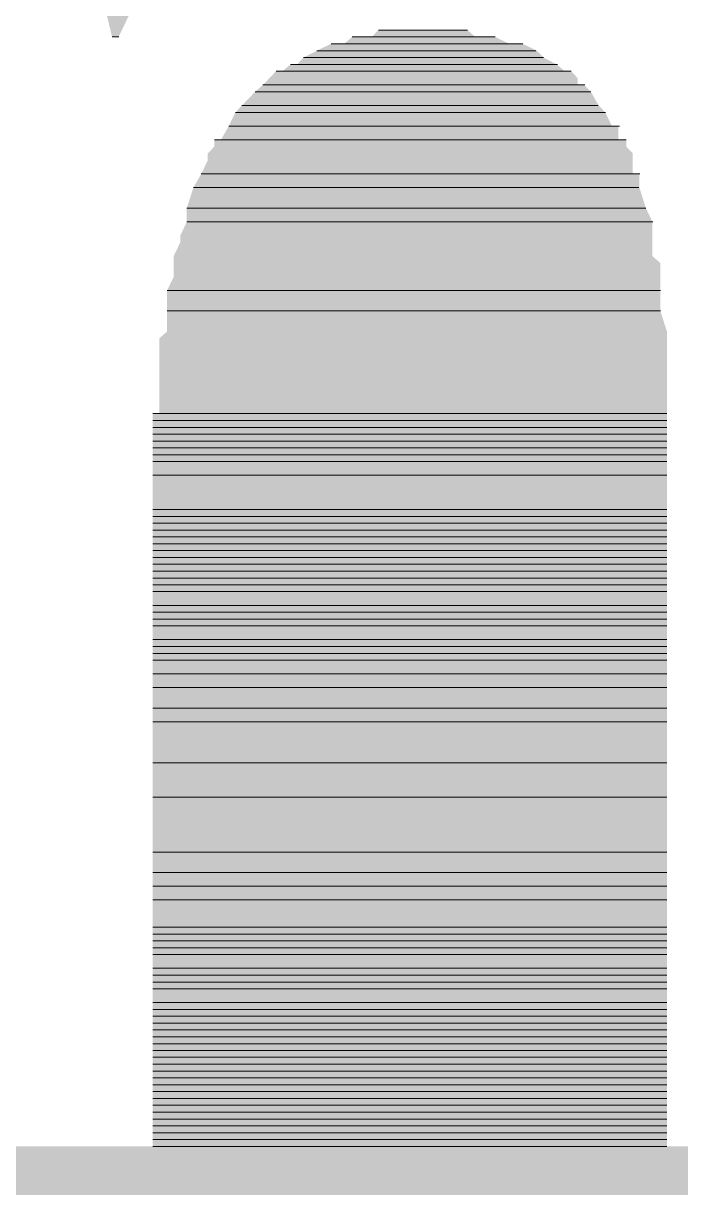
# Model space of a CAD drawing. Header units: inches. Extents: x 0.9 to 46, y 0.8 to 32.4.
# Drawn here: x 43.2244 to 43.3843, y 24.5228 to 24.8062 of the extents above; entities that cross this region are included whole.
import ezdxf

# ---------------------------------------------------------------- set-up
doc = ezdxf.new("R2010")
doc.units = ezdxf.units.IN
doc.header["$MEASUREMENT"] = 0
doc.layers.add('PDF_Geometry', color=7, linetype='Continuous')
doc.layers.add('PDF_Solid Fills', color=7, linetype='Continuous')

msp = doc.modelspace()

# ---------------------------------------------------------------- linework, layer by layer
at = {"layer": 'PDF_Geometry', "lineweight": 20}
for points in [[(43.24595, 24.80289), (43.24762, 24.80289)], [(43.30593, 24.80289), (43.30433, 24.80289), (43.33911, 24.80289)], [(43.30753, 24.80289), (43.30593, 24.80289), (43.33752, 24.80289)], [(43.30593, 24.80289), (43.33911, 24.80289)], [(43.30912, 24.80289), (43.30753, 24.80289), (43.33592, 24.80289)], [(43.30753, 24.80289), (43.33752, 24.80289)], [(43.30912, 24.80289), (43.33592, 24.80289)], [(43.31423, 24.80455), (43.31072, 24.80455), (43.33241, 24.80455)], [(43.31582, 24.80455), (43.31423, 24.80455), (43.33082, 24.80455)], [(43.31423, 24.80455), (43.33241, 24.80455)], [(43.31742, 24.80455), (43.31582, 24.80455), (43.32922, 24.80455)], [(43.31582, 24.80455), (43.33082, 24.80455)], [(43.31933, 24.80455), (43.31742, 24.80455), (43.32603, 24.80455)], [(43.31742, 24.80455), (43.32922, 24.80455)], [(43.32252, 24.80455), (43.31933, 24.80455), (43.32603, 24.80455)], [(43.31933, 24.80455), (43.326, 24.80455)], [(43.31933, 24.80455), (43.326, 24.80455)], [(43.31933, 24.80455), (43.326, 24.80455)], [(43.30083, 24.80123), (43.29923, 24.80123), (43.34581, 24.80123)], [(43.29923, 24.80123), (43.34589, 24.80123)], [(43.29923, 24.80123), (43.34589, 24.80123)], [(43.30242, 24.80123), (43.30083, 24.80123), (43.34262, 24.80123)], [(43.30083, 24.80123), (43.34581, 24.80123)], [(43.30242, 24.80123), (43.34242, 24.80123)], [(43.29253, 24.79788), (43.35087, 24.79788)], [(43.29253, 24.79788), (43.35087, 24.79788)], [(43.29572, 24.79954), (43.34905, 24.79954)], [(43.29572, 24.79954), (43.34905, 24.79954)], [(43.28743, 24.79456), (43.28583, 24.79456), (43.35762, 24.79456)], [(43.28743, 24.79456), (43.35762, 24.79456)], [(43.29094, 24.79622), (43.28934, 24.79622), (43.35411, 24.79622)], [(43.29094, 24.79622), (43.35426, 24.79622)], [(43.28264, 24.79121), (43.36097, 24.79121)], [(43.28264, 24.79121), (43.36081, 24.79121)], [(43.28073, 24.78955), (43.3624, 24.78955)], [(43.28073, 24.78955), (43.3624, 24.78955)], [(43.27754, 24.7862), (43.36419, 24.7862)], [(43.27754, 24.7862), (43.36419, 24.7862)], [(43.27594, 24.78454), (43.36594, 24.78454)], [(43.27594, 24.78454), (43.36594, 24.78454)], [(43.27435, 24.78122), (43.36935, 24.78122)], [(43.27435, 24.78122), (43.36911, 24.78122)], [(43.27243, 24.77787), (43.27083, 24.77787), (43.37102, 24.77787)], [(43.27243, 24.77787), (43.37102, 24.77787)], [(43.26764, 24.76955), (43.37432, 24.76955)], [(43.26764, 24.76955), (43.37421, 24.76955)], [(43.26573, 24.76623), (43.37406, 24.76623)], [(43.26573, 24.76623), (43.37406, 24.76623)], [(43.26413, 24.76122), (43.3758, 24.76122)], [(43.26413, 24.76122), (43.3758, 24.76122)], [(43.26413, 24.75787), (43.37746, 24.75787)], [(43.26413, 24.75787), (43.37746, 24.75787)], [(43.25935, 24.74121), (43.37934, 24.74121)], [(43.25935, 24.74121), (43.37934, 24.74121)], [(43.25935, 24.73621), (43.37934, 24.73621)], [(43.25935, 24.73621), (43.37934, 24.73621)], [(43.25744, 24.71122), (43.25584, 24.71122), (43.38091, 24.71122)], [(43.25584, 24.71122), (43.38085, 24.71122)], [(43.25584, 24.71122), (43.38085, 24.71122)], [(43.25584, 24.70953), (43.38085, 24.70953)], [(43.25584, 24.70953), (43.38085, 24.70953)], [(43.25584, 24.70953), (43.38085, 24.70953)], [(43.25584, 24.70953), (43.38085, 24.70953)], [(43.25744, 24.71122), (43.38077, 24.71122)], [(43.25584, 24.70787), (43.38085, 24.70787)], [(43.25584, 24.70787), (43.38085, 24.70787)], [(43.25584, 24.70787), (43.38085, 24.70787)], [(43.25584, 24.70787), (43.38085, 24.70787)], [(43.25584, 24.70621), (43.38085, 24.70621)], [(43.25584, 24.70621), (43.38085, 24.70621)], [(43.25584, 24.70621), (43.38085, 24.70621)], [(43.25584, 24.70621), (43.38085, 24.70621)], [(43.25584, 24.70456), (43.38085, 24.70456)], [(43.25584, 24.70456), (43.38085, 24.70456)], [(43.25584, 24.70286), (43.38085, 24.70286)], [(43.25584, 24.70286), (43.38085, 24.70286)], [(43.25584, 24.70286), (43.38085, 24.70286)], [(43.25584, 24.70286), (43.38085, 24.70286)], [(43.25584, 24.70286), (43.38085, 24.70286)], [(43.25584, 24.70286), (43.38085, 24.70286)], [(43.25584, 24.7012), (43.38085, 24.7012)], [(43.25584, 24.7012), (43.38085, 24.7012)], [(43.25584, 24.69955), (43.38085, 24.69955)], [(43.25584, 24.69955), (43.38085, 24.69955)], [(43.25584, 24.69623), (43.38085, 24.69623)], [(43.25584, 24.69623), (43.38085, 24.69623)], [(43.25584, 24.6879), (43.38085, 24.6879)], [(43.25584, 24.6879), (43.38085, 24.6879)], [(43.25584, 24.6879), (43.38085, 24.6879)], [(43.25584, 24.6879), (43.38085, 24.6879)], [(43.25584, 24.6879), (43.38085, 24.6879)], [(43.25584, 24.6879), (43.38085, 24.6879)], [(43.25584, 24.6879), (43.38085, 24.6879)], [(43.25584, 24.6879), (43.38085, 24.6879)], [(43.25584, 24.6879), (43.38085, 24.6879)], [(43.25584, 24.6879), (43.38085, 24.6879)], [(43.25584, 24.6879), (43.38085, 24.6879)], [(43.25584, 24.6879), (43.38085, 24.6879)], [(43.25584, 24.6879), (43.38085, 24.6879)], [(43.25584, 24.6879), (43.38085, 24.6879)], [(43.25584, 24.6879), (43.38085, 24.6879)], [(43.25584, 24.6879), (43.38085, 24.6879)], [(43.25584, 24.6879), (43.38085, 24.6879)], [(43.25584, 24.6879), (43.38085, 24.6879)], [(43.25584, 24.6879), (43.38085, 24.6879)], [(43.25584, 24.6879), (43.38085, 24.6879)], [(43.25584, 24.6879), (43.38085, 24.6879)], [(43.25584, 24.6879), (43.38085, 24.6879)], [(43.25584, 24.6879), (43.38085, 24.6879)], [(43.25584, 24.6879), (43.38085, 24.6879)], [(43.25584, 24.6879), (43.38085, 24.6879)], [(43.25584, 24.6879), (43.38085, 24.6879)], [(43.25584, 24.6879), (43.38085, 24.6879)], [(43.25584, 24.6879), (43.38085, 24.6879)], [(43.25584, 24.6879), (43.38085, 24.6879)], [(43.25584, 24.6879), (43.38085, 24.6879)], [(43.25584, 24.6879), (43.38085, 24.6879)], [(43.25584, 24.6879), (43.38085, 24.6879)], [(43.25584, 24.68621), (43.38085, 24.68621)], [(43.25584, 24.68621), (43.38085, 24.68621)], [(43.25584, 24.68621), (43.38085, 24.68621)], [(43.25584, 24.68621), (43.38085, 24.68621)], [(43.25584, 24.68621), (43.38085, 24.68621)], [(43.25584, 24.68621), (43.38085, 24.68621)], [(43.25584, 24.68621), (43.38085, 24.68621)], [(43.25584, 24.68621), (43.38085, 24.68621)], [(43.25584, 24.68621), (43.38085, 24.68621)], [(43.25584, 24.68621), (43.38085, 24.68621)], [(43.25584, 24.68455), (43.38085, 24.68455)], [(43.25584, 24.68455), (43.38085, 24.68455)], [(43.25584, 24.68455), (43.38085, 24.68455)], [(43.25584, 24.68455), (43.38085, 24.68455)], [(43.25584, 24.68289), (43.38085, 24.68289)], [(43.25584, 24.68289), (43.38085, 24.68289)], [(43.25584, 24.68289), (43.38085, 24.68289)], [(43.25584, 24.68289), (43.38085, 24.68289)], [(43.25584, 24.68123), (43.38085, 24.68123)], [(43.25584, 24.68123), (43.38085, 24.68123)], [(43.25584, 24.68123), (43.38085, 24.68123)], [(43.25584, 24.68123), (43.38085, 24.68123)], [(43.25584, 24.67954), (43.38085, 24.67954)], [(43.25584, 24.67954), (43.38085, 24.67954)], [(43.25584, 24.67954), (43.38085, 24.67954)], [(43.25584, 24.67954), (43.38085, 24.67954)], [(43.25584, 24.67788), (43.38085, 24.67788)], [(43.25584, 24.67788), (43.38085, 24.67788)], [(43.25584, 24.67622), (43.38085, 24.67622)], [(43.25584, 24.67622), (43.38085, 24.67622)], [(43.25584, 24.67622), (43.38085, 24.67622)], [(43.25584, 24.67622), (43.38085, 24.67622)], [(43.25584, 24.67456), (43.38085, 24.67456)], [(43.25584, 24.67456), (43.38085, 24.67456)], [(43.25584, 24.67287), (43.38085, 24.67287)], [(43.25584, 24.67287), (43.38085, 24.67287)], [(43.25584, 24.67287), (43.38085, 24.67287)], [(43.25584, 24.67287), (43.38085, 24.67287)], [(43.25584, 24.67121), (43.38085, 24.67121)], [(43.25584, 24.67121), (43.38085, 24.67121)], [(43.25584, 24.66955), (43.38085, 24.66955)], [(43.25584, 24.66955), (43.38085, 24.66955)], [(43.25584, 24.6679), (43.38085, 24.6679)], [(43.25584, 24.6679), (43.38085, 24.6679)], [(43.25584, 24.6679), (43.38085, 24.6679)], [(43.25584, 24.6679), (43.38085, 24.6679)], [(43.25584, 24.66455), (43.38085, 24.66455)], [(43.25584, 24.66455), (43.38085, 24.66455)], [(43.25584, 24.66289), (43.38085, 24.66289)], [(43.25584, 24.66289), (43.38085, 24.66289)], [(43.25584, 24.66123), (43.38085, 24.66123)], [(43.25584, 24.66123), (43.38085, 24.66123)], [(43.25584, 24.65954), (43.38085, 24.65954)], [(43.25584, 24.65954), (43.38085, 24.65954)], [(43.25584, 24.65954), (43.38085, 24.65954)], [(43.25584, 24.65954), (43.38085, 24.65954)], [(43.25584, 24.65622), (43.38085, 24.65622)], [(43.25584, 24.65622), (43.38085, 24.65622)], [(43.25584, 24.65456), (43.38085, 24.65456)], [(43.25584, 24.65456), (43.38085, 24.65456)], [(43.25584, 24.65287), (43.38085, 24.65287)], [(43.25584, 24.65287), (43.38085, 24.65287)], [(43.25584, 24.65121), (43.38085, 24.65121)], [(43.25584, 24.65121), (43.38085, 24.65121)], [(43.25584, 24.64789), (43.38085, 24.64789)], [(43.25584, 24.64789), (43.38085, 24.64789)], [(43.25584, 24.64454), (43.38085, 24.64454)], [(43.25584, 24.64454), (43.38085, 24.64454)], [(43.25584, 24.63956), (43.38085, 24.63956)], [(43.25584, 24.63956), (43.38085, 24.63956)], [(43.25584, 24.63621), (43.38085, 24.63621)], [(43.25584, 24.63621), (43.38085, 24.63621)], [(43.25584, 24.62623), (43.38085, 24.62623)], [(43.25584, 24.62623), (43.38085, 24.62623)], [(43.25584, 24.61787), (43.38085, 24.61787)], [(43.25584, 24.61787), (43.38085, 24.61787)], [(43.25584, 24.60453), (43.38085, 24.60453)], [(43.25584, 24.60453), (43.38085, 24.60453)], [(43.25584, 24.59955), (43.38085, 24.59955)], [(43.25584, 24.59955), (43.38085, 24.59955)], [(43.25584, 24.59624), (43.38085, 24.59624)], [(43.25584, 24.59624), (43.38085, 24.59624)], [(43.25584, 24.59289), (43.38085, 24.59289)], [(43.25584, 24.59289), (43.38085, 24.59289)], [(43.25584, 24.58622), (43.38085, 24.58622)], [(43.25584, 24.58622), (43.38085, 24.58622)], [(43.25584, 24.58456), (43.38085, 24.58456)], [(43.25584, 24.58456), (43.38085, 24.58456)], [(43.25584, 24.5829), (43.38085, 24.5829)], [(43.25584, 24.5829), (43.38085, 24.5829)], [(43.25584, 24.58121), (43.38085, 24.58121)], [(43.25584, 24.58121), (43.38085, 24.58121)], [(43.25584, 24.57955), (43.38085, 24.57955)], [(43.25584, 24.57955), (43.38085, 24.57955)], [(43.25584, 24.57623), (43.38085, 24.57623)], [(43.25584, 24.57623), (43.38085, 24.57623)], [(43.25584, 24.57454), (43.38085, 24.57454)], [(43.25584, 24.57454), (43.38085, 24.57454)], [(43.25584, 24.57288), (43.38085, 24.57288)], [(43.25584, 24.57288), (43.38085, 24.57288)], [(43.25584, 24.57122), (43.38085, 24.57122)], [(43.25584, 24.57122), (43.38085, 24.57122)], [(43.25584, 24.56787), (43.38085, 24.56787)], [(43.25584, 24.56787), (43.38085, 24.56787)], [(43.25584, 24.56621), (43.38085, 24.56621)], [(43.25584, 24.56621), (43.38085, 24.56621)], [(43.25584, 24.56455), (43.38085, 24.56455)], [(43.25584, 24.56455), (43.38085, 24.56455)], [(43.25584, 24.56289), (43.38085, 24.56289)], [(43.25584, 24.56289), (43.38085, 24.56289)], [(43.25584, 24.56289), (43.38085, 24.56289)], [(43.25584, 24.56289), (43.38085, 24.56289)], [(43.25584, 24.56123), (43.38085, 24.56123)], [(43.25584, 24.56123), (43.38085, 24.56123)], [(43.25584, 24.55954), (43.38085, 24.55954)], [(43.25584, 24.55954), (43.38085, 24.55954)], [(43.25584, 24.55788), (43.38085, 24.55788)], [(43.25584, 24.55788), (43.38085, 24.55788)], [(43.25584, 24.55623), (43.38085, 24.55623)], [(43.25584, 24.55623), (43.38085, 24.55623)], [(43.25584, 24.55457), (43.38085, 24.55457)], [(43.25584, 24.55457), (43.38085, 24.55457)], [(43.25584, 24.55457), (43.38085, 24.55457)], [(43.25584, 24.55457), (43.38085, 24.55457)], [(43.25584, 24.55288), (43.38085, 24.55288)], [(43.25584, 24.55288), (43.38085, 24.55288)], [(43.25584, 24.55288), (43.38085, 24.55288)], [(43.25584, 24.55288), (43.38085, 24.55288)], [(43.25584, 24.55288), (43.38085, 24.55288)], [(43.25584, 24.55288), (43.38085, 24.55288)], [(43.25584, 24.55122), (43.38085, 24.55122)], [(43.25584, 24.55122), (43.38085, 24.55122)], [(43.25584, 24.55122), (43.38085, 24.55122)], [(43.25584, 24.55122), (43.38085, 24.55122)], [(43.25584, 24.54956), (43.38085, 24.54956)], [(43.25584, 24.54956), (43.38085, 24.54956)], [(43.25584, 24.54956), (43.38085, 24.54956)], [(43.25584, 24.54956), (43.38085, 24.54956)], [(43.25584, 24.54956), (43.38085, 24.54956)], [(43.25584, 24.54956), (43.38085, 24.54956)], [(43.25584, 24.54956), (43.38085, 24.54956)], [(43.25584, 24.54956), (43.38085, 24.54956)], [(43.25584, 24.5479), (43.38085, 24.5479)], [(43.25584, 24.5479), (43.38085, 24.5479)], [(43.25584, 24.5479), (43.38085, 24.5479)], [(43.25584, 24.5479), (43.38085, 24.5479)], [(43.25584, 24.5479), (43.38085, 24.5479)], [(43.25584, 24.5479), (43.38085, 24.5479)], [(43.25584, 24.54621), (43.38085, 24.54621)], [(43.25584, 24.54621), (43.38085, 24.54621)], [(43.25584, 24.54621), (43.38085, 24.54621)], [(43.25584, 24.54621), (43.38085, 24.54621)], [(43.25584, 24.54621), (43.38085, 24.54621)], [(43.25584, 24.54621), (43.38085, 24.54621)], [(43.25584, 24.54455), (43.38085, 24.54455)], [(43.25584, 24.54455), (43.38085, 24.54455)], [(43.25584, 24.54455), (43.38085, 24.54455)], [(43.25584, 24.54455), (43.38085, 24.54455)], [(43.25584, 24.54455), (43.38085, 24.54455)], [(43.25584, 24.54455), (43.38085, 24.54455)], [(43.25584, 24.54455), (43.38085, 24.54455)], [(43.25584, 24.54455), (43.38085, 24.54455)], [(43.25584, 24.54455), (43.38085, 24.54455)], [(43.25584, 24.54455), (43.38085, 24.54455)], [(43.25584, 24.54289), (43.38085, 24.54289)], [(43.25584, 24.54289), (43.38085, 24.54289)], [(43.25584, 24.54289), (43.38085, 24.54289)], [(43.25584, 24.54289), (43.38085, 24.54289)], [(43.25584, 24.54289), (43.38085, 24.54289)], [(43.25584, 24.54289), (43.38085, 24.54289)], [(43.25584, 24.54123), (43.38085, 24.54123)], [(43.25584, 24.54123), (43.38085, 24.54123)], [(43.25584, 24.54123), (43.38085, 24.54123)], [(43.25584, 24.54123), (43.38085, 24.54123)], [(43.25584, 24.54123), (43.38085, 24.54123)], [(43.25584, 24.54123), (43.38085, 24.54123)], [(43.25584, 24.54123), (43.38085, 24.54123)], [(43.25584, 24.54123), (43.38085, 24.54123)], [(43.25584, 24.53954), (43.38085, 24.53954)], [(43.25584, 24.53954), (43.38085, 24.53954)], [(43.25584, 24.53954), (43.38085, 24.53954)], [(43.25584, 24.53954), (43.38085, 24.53954)], [(43.25584, 24.53954), (43.38085, 24.53954)], [(43.25584, 24.53954), (43.38085, 24.53954)], [(43.25584, 24.53954), (43.38085, 24.53954)], [(43.25584, 24.53954), (43.38085, 24.53954)], [(43.25584, 24.53954), (43.38085, 24.53954)], [(43.25584, 24.53954), (43.38085, 24.53954)], [(43.25584, 24.53954), (43.38085, 24.53954)], [(43.25584, 24.53954), (43.38085, 24.53954)], [(43.25584, 24.53788), (43.38085, 24.53788)], [(43.25584, 24.53788), (43.38085, 24.53788)], [(43.25584, 24.53788), (43.38085, 24.53788)], [(43.25584, 24.53788), (43.38085, 24.53788)], [(43.25584, 24.53788), (43.38085, 24.53788)], [(43.25584, 24.53788), (43.38085, 24.53788)], [(43.25584, 24.53788), (43.38085, 24.53788)], [(43.25584, 24.53788), (43.38085, 24.53788)], [(43.25584, 24.53788), (43.38085, 24.53788)], [(43.25584, 24.53788), (43.38085, 24.53788)], [(43.25584, 24.53788), (43.38085, 24.53788)], [(43.25584, 24.53788), (43.38085, 24.53788)], [(43.25584, 24.53622), (43.38085, 24.53622)], [(43.25584, 24.53622), (43.38085, 24.53622)], [(43.25584, 24.53622), (43.38085, 24.53622)], [(43.25584, 24.53622), (43.38085, 24.53622)], [(43.25584, 24.53622), (43.38085, 24.53622)], [(43.25584, 24.53622), (43.38085, 24.53622)], [(43.25584, 24.53622), (43.38085, 24.53622)], [(43.25584, 24.53622), (43.38085, 24.53622)], [(43.25584, 24.53622), (43.38085, 24.53622)], [(43.25584, 24.53622), (43.38085, 24.53622)], [(43.25584, 24.53622), (43.38085, 24.53622)], [(43.25584, 24.53622), (43.38085, 24.53622)], [(43.25584, 24.53622), (43.38085, 24.53622)], [(43.25584, 24.53622), (43.38085, 24.53622)], [(43.25584, 24.53622), (43.38085, 24.53622)], [(43.25584, 24.53622), (43.38085, 24.53622)], [(43.25584, 24.53622), (43.38085, 24.53622)], [(43.25584, 24.53622), (43.38085, 24.53622)], [(43.25584, 24.53456), (43.38085, 24.53456)], [(43.25584, 24.53456), (43.38085, 24.53456)], [(43.25584, 24.53456), (43.38085, 24.53456)], [(43.25584, 24.53456), (43.38085, 24.53456)], [(43.25584, 24.53456), (43.38085, 24.53456)], [(43.25584, 24.53456), (43.38085, 24.53456)], [(43.25584, 24.53456), (43.38085, 24.53456)], [(43.25584, 24.53456), (43.38085, 24.53456)], [(43.25584, 24.53456), (43.38085, 24.53456)], [(43.25584, 24.53456), (43.38085, 24.53456)], [(43.25584, 24.53456), (43.38085, 24.53456)], [(43.25584, 24.53456), (43.38085, 24.53456)], [(43.25584, 24.53456), (43.38085, 24.53456)], [(43.25584, 24.53456), (43.38085, 24.53456)], [(43.25584, 24.53456), (43.38085, 24.53456)], [(43.25584, 24.53456), (43.38085, 24.53456)], [(43.25584, 24.53456), (43.38085, 24.53456)], [(43.25584, 24.53456), (43.38085, 24.53456)], [(43.25584, 24.53456), (43.38085, 24.53456)], [(43.25584, 24.53456), (43.38085, 24.53456)], [(43.25584, 24.53456), (43.38085, 24.53456)], [(43.25584, 24.53456), (43.38085, 24.53456)], [(43.25584, 24.53456), (43.38085, 24.53456)], [(43.25584, 24.53456), (43.38085, 24.53456)], [(43.25584, 24.53456), (43.38085, 24.53456)], [(43.25584, 24.53456), (43.38085, 24.53456)], [(43.25584, 24.53456), (43.38085, 24.53456)], [(43.25584, 24.53456), (43.38085, 24.53456)], [(43.25584, 24.53456), (43.38085, 24.53456)], [(43.25584, 24.53456), (43.38085, 24.53456)], [(43.25584, 24.53456), (43.38085, 24.53456)], [(43.25584, 24.53456), (43.38085, 24.53456)], [(43.25584, 24.53456), (43.38085, 24.53456)], [(43.25584, 24.53456), (43.38085, 24.53456)], [(43.25584, 24.53456), (43.38085, 24.53456)], [(43.25584, 24.53456), (43.38085, 24.53456)], [(43.25584, 24.53456), (43.38085, 24.53456)], [(43.25584, 24.53456), (43.38085, 24.53456)], [(43.25584, 24.53456), (43.38085, 24.53456)], [(43.25584, 24.53456), (43.38085, 24.53456)], [(43.25584, 24.53456), (43.38085, 24.53456)], [(43.25584, 24.53456), (43.38085, 24.53456)], [(43.25584, 24.53456), (43.38085, 24.53456)], [(43.25584, 24.53456), (43.38085, 24.53456)], [(43.25584, 24.53456), (43.38085, 24.53456)], [(43.25584, 24.53456), (43.38085, 24.53456)], [(43.25584, 24.53456), (43.38085, 24.53456)], [(43.25584, 24.53456), (43.38085, 24.53456)], [(43.25584, 24.53456), (43.38085, 24.53456)], [(43.25584, 24.53456), (43.38085, 24.53456)], [(43.25584, 24.53456), (43.38085, 24.53456)], [(43.25584, 24.53456), (43.38085, 24.53456)], [(43.25584, 24.53287), (43.38085, 24.53287)], [(43.25584, 24.53287), (43.38085, 24.53287)], [(43.25584, 24.53287), (43.38085, 24.53287)], [(43.25584, 24.53287), (43.38085, 24.53287)]]:
    msp.add_lwpolyline(points, close=True, dxfattribs=at)
at = {"layer": 'PDF_Solid Fills', "color": 9, "lineweight": 20, "true_color": 0xc0c0c0, "transparency": 33554559}
for points in [[(43.24435, 24.80956), (43.24595, 24.80289), (43.24754, 24.80289)], [(43.24435, 24.80956), (43.25073, 24.80956), (43.24754, 24.80289)], [(43.30433, 24.80289), (43.30242, 24.80123), (43.34262, 24.80123)], [(43.30433, 24.80289), (43.33911, 24.80289), (43.34262, 24.80123)], [(43.31072, 24.80455), (43.30912, 24.80289), (43.33433, 24.80289)], [(43.31072, 24.80455), (43.33241, 24.80455), (43.33433, 24.80289)], [(43.29923, 24.80123), (43.29572, 24.79954), (43.34932, 24.79954)], [(43.29923, 24.80123), (43.34581, 24.80123), (43.34932, 24.79954)], [(43.29253, 24.79788), (43.29094, 24.79622), (43.35411, 24.79622)], [(43.29572, 24.79954), (43.29253, 24.79788), (43.35092, 24.79788)], [(43.29253, 24.79788), (43.35092, 24.79788), (43.35411, 24.79622)], [(43.29572, 24.79954), (43.34932, 24.79954), (43.35092, 24.79788)], [(43.28583, 24.79456), (43.28423, 24.79287), (43.35921, 24.79287)], [(43.28583, 24.79456), (43.35762, 24.79456), (43.35921, 24.79287)], [(43.28934, 24.79622), (43.28743, 24.79456), (43.35602, 24.79456)], [(43.28934, 24.79622), (43.35411, 24.79622), (43.35602, 24.79456)], [(43.28264, 24.79121), (43.28073, 24.78955), (43.3624, 24.78955)], [(43.28423, 24.79287), (43.28264, 24.79121), (43.35921, 24.79121)], [(43.28264, 24.79121), (43.36081, 24.79121), (43.3624, 24.78955)], [(43.28423, 24.79287), (43.35921, 24.79287), (43.35921, 24.79121)], [(43.28073, 24.78955), (43.27754, 24.7862), (43.36432, 24.7862)], [(43.28073, 24.78955), (43.3624, 24.78955), (43.36432, 24.7862)], [(43.27754, 24.7862), (43.27594, 24.78454), (43.36592, 24.78454)], [(43.27754, 24.7862), (43.36432, 24.7862), (43.36592, 24.78454)], [(43.27594, 24.78454), (43.27435, 24.78122), (43.36751, 24.78122)], [(43.27594, 24.78454), (43.36592, 24.78454), (43.36751, 24.78122)], [(43.27435, 24.78122), (43.27243, 24.77787), (43.36911, 24.77787)], [(43.27435, 24.78122), (43.36911, 24.78122), (43.36911, 24.77787)], [(43.27083, 24.77787), (43.27083, 24.77622), (43.37102, 24.77622)], [(43.27083, 24.77787), (43.37102, 24.77787), (43.37102, 24.77622)], [(43.27083, 24.77622), (43.26924, 24.77456), (43.37261, 24.77456)], [(43.26924, 24.77456), (43.26924, 24.7729), (43.37261, 24.7729)], [(43.26924, 24.77456), (43.37261, 24.77456), (43.37261, 24.7729)], [(43.27083, 24.77622), (43.37102, 24.77622), (43.37261, 24.77456)], [(43.26924, 24.7729), (43.26764, 24.76955), (43.37261, 24.76955)], [(43.26924, 24.7729), (43.37261, 24.7729), (43.37261, 24.76955)], [(43.26764, 24.76955), (43.26573, 24.76623), (43.37421, 24.76623)], [(43.26764, 24.76955), (43.37421, 24.76955), (43.37421, 24.76623)], [(43.26573, 24.76623), (43.26413, 24.76122), (43.3758, 24.76122)], [(43.26573, 24.76623), (43.37421, 24.76623), (43.3758, 24.76122)], [(43.26413, 24.76122), (43.26413, 24.75787), (43.3774, 24.75787)], [(43.26413, 24.76122), (43.3758, 24.76122), (43.3774, 24.75787)], [(43.26413, 24.75787), (43.26254, 24.75455), (43.3774, 24.75455)], [(43.26413, 24.75787), (43.3774, 24.75787), (43.3774, 24.75455)], [(43.26254, 24.75455), (43.26254, 24.75289), (43.3774, 24.75289)], [(43.26254, 24.75455), (43.3774, 24.75455), (43.3774, 24.75289)], [(43.26254, 24.75289), (43.26094, 24.74954), (43.3774, 24.74954)], [(43.26254, 24.75289), (43.3774, 24.75289), (43.3774, 24.74954)], [(43.26094, 24.74954), (43.26094, 24.74788), (43.37931, 24.74788)], [(43.26094, 24.74954), (43.3774, 24.74954), (43.37931, 24.74788)], [(43.26094, 24.74788), (43.26094, 24.74453), (43.37931, 24.74453)], [(43.26094, 24.74788), (43.37931, 24.74788), (43.37931, 24.74453)], [(43.26094, 24.74453), (43.25935, 24.74121), (43.37931, 24.74121)], [(43.26094, 24.74453), (43.37931, 24.74453), (43.37931, 24.74121)], [(43.25935, 24.74121), (43.25935, 24.73621), (43.37931, 24.73621)], [(43.25935, 24.74121), (43.37931, 24.74121), (43.37931, 24.73621)], [(43.25935, 24.73621), (43.25935, 24.73123), (43.38091, 24.73123)], [(43.25935, 24.73621), (43.37931, 24.73621), (43.38091, 24.73123)], [(43.25935, 24.73123), (43.25744, 24.72954), (43.38091, 24.72954)], [(43.25744, 24.72954), (43.25744, 24.72622), (43.38091, 24.72622)], [(43.25744, 24.72954), (43.38091, 24.72954), (43.38091, 24.72622)], [(43.25935, 24.73123), (43.38091, 24.73123), (43.38091, 24.72954)], [(43.25744, 24.72622), (43.25744, 24.72456), (43.38091, 24.72456)], [(43.25744, 24.72622), (43.38091, 24.72622), (43.38091, 24.72456)], [(43.25744, 24.72456), (43.25744, 24.71955), (43.38091, 24.71955)], [(43.25744, 24.72456), (43.38091, 24.72456), (43.38091, 24.71955)], [(43.25744, 24.71955), (43.25744, 24.71789), (43.38091, 24.71789)], [(43.25744, 24.71955), (43.38091, 24.71955), (43.38091, 24.71789)], [(43.25744, 24.71789), (43.25744, 24.71122), (43.38091, 24.71122)], [(43.25744, 24.71789), (43.38091, 24.71789), (43.38091, 24.71122)], [(43.25584, 24.71122), (43.25584, 24.70953), (43.38091, 24.70953)], [(43.25584, 24.71122), (43.38091, 24.71122), (43.38091, 24.70953)], [(43.25584, 24.70953), (43.25584, 24.70787), (43.38091, 24.70787)], [(43.25584, 24.70953), (43.38091, 24.70953), (43.38091, 24.70787)], [(43.25584, 24.70787), (43.25584, 24.70621), (43.38091, 24.70621)], [(43.25584, 24.70787), (43.38091, 24.70787), (43.38091, 24.70621)], [(43.25584, 24.70621), (43.25584, 24.70456), (43.38091, 24.70456)], [(43.25584, 24.70621), (43.38091, 24.70621), (43.38091, 24.70456)], [(43.25584, 24.70456), (43.25584, 24.70286), (43.38091, 24.70286)], [(43.25584, 24.70456), (43.38091, 24.70456), (43.38091, 24.70286)], [(43.25584, 24.70286), (43.25584, 24.7012), (43.38091, 24.7012)], [(43.25584, 24.70286), (43.38091, 24.70286), (43.38091, 24.7012)], [(43.25584, 24.7012), (43.25584, 24.69955), (43.38091, 24.69955)], [(43.25584, 24.7012), (43.38091, 24.7012), (43.38091, 24.69955)], [(43.25584, 24.69955), (43.25584, 24.69789), (43.38091, 24.69789)], [(43.25584, 24.69955), (43.38091, 24.69955), (43.38091, 24.69789)], [(43.25584, 24.69789), (43.25584, 24.69623), (43.38091, 24.69623)], [(43.25584, 24.69789), (43.38091, 24.69789), (43.38091, 24.69623)], [(43.25584, 24.69623), (43.25584, 24.69457), (43.38091, 24.69457)], [(43.25584, 24.69623), (43.38091, 24.69623), (43.38091, 24.69457)], [(43.25584, 24.69457), (43.25584, 24.69288), (43.38091, 24.69288)], [(43.25584, 24.69457), (43.38091, 24.69457), (43.38091, 24.69288)], [(43.25584, 24.69288), (43.25584, 24.69122), (43.38091, 24.69122)], [(43.25584, 24.69288), (43.38091, 24.69288), (43.38091, 24.69122)], [(43.25584, 24.69122), (43.25584, 24.68956), (43.38091, 24.68956)], [(43.25584, 24.69122), (43.38091, 24.69122), (43.38091, 24.68956)], [(43.25584, 24.68956), (43.25584, 24.6879), (43.38091, 24.6879)], [(43.25584, 24.68956), (43.38091, 24.68956), (43.38091, 24.6879)], [(43.25584, 24.6879), (43.25584, 24.68621), (43.38091, 24.68621)], [(43.25584, 24.6879), (43.38091, 24.6879), (43.38091, 24.68621)], [(43.25584, 24.68621), (43.25584, 24.68455), (43.38091, 24.68455)], [(43.25584, 24.68621), (43.38091, 24.68621), (43.38091, 24.68455)], [(43.25584, 24.68455), (43.25584, 24.68289), (43.38091, 24.68289)], [(43.25584, 24.68455), (43.38091, 24.68455), (43.38091, 24.68289)], [(43.25584, 24.68289), (43.25584, 24.68123), (43.38091, 24.68123)], [(43.25584, 24.68289), (43.38091, 24.68289), (43.38091, 24.68123)], [(43.25584, 24.68123), (43.25584, 24.67954), (43.38091, 24.67954)], [(43.25584, 24.68123), (43.38091, 24.68123), (43.38091, 24.67954)], [(43.25584, 24.67954), (43.25584, 24.67788), (43.38091, 24.67788)], [(43.25584, 24.67954), (43.38091, 24.67954), (43.38091, 24.67788)], [(43.25584, 24.67788), (43.25584, 24.67622), (43.38091, 24.67622)], [(43.25584, 24.67788), (43.38091, 24.67788), (43.38091, 24.67622)], [(43.25584, 24.67622), (43.25584, 24.67456), (43.38091, 24.67456)], [(43.25584, 24.67622), (43.38091, 24.67622), (43.38091, 24.67456)], [(43.25584, 24.67456), (43.25584, 24.67287), (43.38091, 24.67287)], [(43.25584, 24.67456), (43.38091, 24.67456), (43.38091, 24.67287)], [(43.25584, 24.67287), (43.25584, 24.67121), (43.38091, 24.67121)], [(43.25584, 24.67287), (43.38091, 24.67287), (43.38091, 24.67121)], [(43.25584, 24.67121), (43.25584, 24.66955), (43.38091, 24.66955)], [(43.25584, 24.67121), (43.38091, 24.67121), (43.38091, 24.66955)], [(43.25584, 24.66955), (43.25584, 24.6679), (43.38091, 24.6679)], [(43.25584, 24.66955), (43.38091, 24.66955), (43.38091, 24.6679)], [(43.25584, 24.6679), (43.25584, 24.6662), (43.38091, 24.6662)], [(43.25584, 24.6679), (43.38091, 24.6679), (43.38091, 24.6662)], [(43.25584, 24.6662), (43.25584, 24.66455), (43.38091, 24.66455)], [(43.25584, 24.6662), (43.38091, 24.6662), (43.38091, 24.66455)], [(43.25584, 24.66455), (43.25584, 24.66289), (43.38091, 24.66289)], [(43.25584, 24.66455), (43.38091, 24.66455), (43.38091, 24.66289)], [(43.25584, 24.66289), (43.25584, 24.66123), (43.38091, 24.66123)], [(43.25584, 24.66289), (43.38091, 24.66289), (43.38091, 24.66123)], [(43.25584, 24.66123), (43.25584, 24.65954), (43.38091, 24.65954)], [(43.25584, 24.66123), (43.38091, 24.66123), (43.38091, 24.65954)], [(43.25584, 24.65954), (43.25584, 24.65788), (43.38091, 24.65788)], [(43.25584, 24.65954), (43.38091, 24.65954), (43.38091, 24.65788)], [(43.25584, 24.65788), (43.25584, 24.65622), (43.38091, 24.65622)], [(43.25584, 24.65788), (43.38091, 24.65788), (43.38091, 24.65622)], [(43.25584, 24.65622), (43.25584, 24.65456), (43.38091, 24.65456)], [(43.25584, 24.65622), (43.38091, 24.65622), (43.38091, 24.65456)], [(43.25584, 24.65456), (43.25584, 24.65287), (43.38091, 24.65287)], [(43.25584, 24.65456), (43.38091, 24.65456), (43.38091, 24.65287)], [(43.25584, 24.65287), (43.25584, 24.65121), (43.38091, 24.65121)], [(43.25584, 24.65287), (43.38091, 24.65287), (43.38091, 24.65121)], [(43.25584, 24.65121), (43.25584, 24.64955), (43.38091, 24.64955)], [(43.25584, 24.65121), (43.38091, 24.65121), (43.38091, 24.64955)], [(43.25584, 24.64955), (43.25584, 24.64789), (43.38091, 24.64789)], [(43.25584, 24.64955), (43.38091, 24.64955), (43.38091, 24.64789)], [(43.25584, 24.64789), (43.25584, 24.64623), (43.38091, 24.64623)], [(43.25584, 24.64789), (43.38091, 24.64789), (43.38091, 24.64623)], [(43.25584, 24.64623), (43.25584, 24.64454), (43.38091, 24.64454)], [(43.25584, 24.64623), (43.38091, 24.64623), (43.38091, 24.64454)], [(43.25584, 24.64454), (43.25584, 24.64288), (43.38091, 24.64288)], [(43.25584, 24.64454), (43.38091, 24.64454), (43.38091, 24.64288)], [(43.25584, 24.64288), (43.25584, 24.64122), (43.38091, 24.64122)], [(43.25584, 24.64288), (43.38091, 24.64288), (43.38091, 24.64122)], [(43.25584, 24.64122), (43.25584, 24.63956), (43.38091, 24.63956)], [(43.25584, 24.64122), (43.38091, 24.64122), (43.38091, 24.63956)], [(43.25584, 24.63956), (43.25584, 24.63787), (43.38091, 24.63787)], [(43.25584, 24.63956), (43.38091, 24.63956), (43.38091, 24.63787)], [(43.25584, 24.63787), (43.25584, 24.63621), (43.38091, 24.63621)], [(43.25584, 24.63787), (43.38091, 24.63787), (43.38091, 24.63621)], [(43.25584, 24.63621), (43.25584, 24.63289), (43.38091, 24.63289)], [(43.25584, 24.63621), (43.38091, 24.63621), (43.38091, 24.63289)], [(43.25584, 24.63289), (43.25584, 24.62954), (43.38091, 24.62954)], [(43.25584, 24.63289), (43.38091, 24.63289), (43.38091, 24.62954)], [(43.25584, 24.62954), (43.25584, 24.62623), (43.38091, 24.62623)], [(43.25584, 24.62954), (43.38091, 24.62954), (43.38091, 24.62623)], [(43.25584, 24.62623), (43.25584, 24.62288), (43.38091, 24.62288)], [(43.25584, 24.62623), (43.38091, 24.62623), (43.38091, 24.62288)], [(43.25584, 24.62288), (43.25584, 24.61787), (43.38091, 24.61787)], [(43.25584, 24.62288), (43.38091, 24.62288), (43.38091, 24.61787)], [(43.25584, 24.61787), (43.25584, 24.61455), (43.38091, 24.61455)], [(43.25584, 24.61787), (43.38091, 24.61787), (43.38091, 24.61455)], [(43.25584, 24.61455), (43.25584, 24.6112), (43.38091, 24.6112)], [(43.25584, 24.61455), (43.38091, 24.61455), (43.38091, 24.6112)], [(43.25584, 24.6112), (43.25584, 24.60954), (43.38091, 24.60954)], [(43.25584, 24.6112), (43.38091, 24.6112), (43.38091, 24.60954)], [(43.25584, 24.60954), (43.25584, 24.60453), (43.38091, 24.60453)], [(43.25584, 24.60954), (43.38091, 24.60954), (43.38091, 24.60453)], [(43.25584, 24.60453), (43.25584, 24.6029), (43.38091, 24.6029)], [(43.25584, 24.60453), (43.38091, 24.60453), (43.38091, 24.6029)], [(43.25584, 24.6029), (43.25584, 24.60121), (43.38091, 24.60121)], [(43.25584, 24.6029), (43.38091, 24.6029), (43.38091, 24.60121)], [(43.25584, 24.60121), (43.25584, 24.59955), (43.38091, 24.59955)], [(43.25584, 24.60121), (43.38091, 24.60121), (43.38091, 24.59955)], [(43.25584, 24.59955), (43.25584, 24.59624), (43.38091, 24.59624)], [(43.25584, 24.59955), (43.38091, 24.59955), (43.38091, 24.59624)], [(43.25584, 24.59624), (43.25584, 24.59454), (43.38091, 24.59454)], [(43.25584, 24.59624), (43.38091, 24.59624), (43.38091, 24.59454)], [(43.25584, 24.59454), (43.25584, 24.59289), (43.38091, 24.59289)], [(43.25584, 24.59454), (43.38091, 24.59454), (43.38091, 24.59289)], [(43.25584, 24.59289), (43.25584, 24.59123), (43.38091, 24.59123)], [(43.25584, 24.59289), (43.38091, 24.59289), (43.38091, 24.59123)], [(43.25584, 24.59123), (43.25584, 24.58957), (43.38091, 24.58957)], [(43.25584, 24.59123), (43.38091, 24.59123), (43.38091, 24.58957)], [(43.25584, 24.58957), (43.25584, 24.58788), (43.38091, 24.58788)], [(43.25584, 24.58957), (43.38091, 24.58957), (43.38091, 24.58788)], [(43.25584, 24.58788), (43.25584, 24.58622), (43.38091, 24.58622)], [(43.25584, 24.58788), (43.38091, 24.58788), (43.38091, 24.58622)], [(43.25584, 24.58622), (43.25584, 24.58456), (43.38091, 24.58456)], [(43.25584, 24.58622), (43.38091, 24.58622), (43.38091, 24.58456)], [(43.25584, 24.58456), (43.25584, 24.5829), (43.38091, 24.5829)], [(43.25584, 24.58456), (43.38091, 24.58456), (43.38091, 24.5829)], [(43.25584, 24.5829), (43.25584, 24.58121), (43.38091, 24.58121)], [(43.25584, 24.5829), (43.38091, 24.5829), (43.38091, 24.58121)], [(43.25584, 24.58121), (43.25584, 24.57955), (43.38091, 24.57955)], [(43.25584, 24.58121), (43.38091, 24.58121), (43.38091, 24.57955)], [(43.25584, 24.57955), (43.25584, 24.57789), (43.38091, 24.57789)], [(43.25584, 24.57955), (43.38091, 24.57955), (43.38091, 24.57789)], [(43.25584, 24.57789), (43.25584, 24.57623), (43.38091, 24.57623)], [(43.25584, 24.57789), (43.38091, 24.57789), (43.38091, 24.57623)], [(43.25584, 24.57623), (43.25584, 24.57454), (43.38091, 24.57454)], [(43.25584, 24.57623), (43.38091, 24.57623), (43.38091, 24.57454)], [(43.25584, 24.57454), (43.25584, 24.57288), (43.38091, 24.57288)], [(43.25584, 24.57454), (43.38091, 24.57454), (43.38091, 24.57288)], [(43.25584, 24.57288), (43.25584, 24.57122), (43.38091, 24.57122)], [(43.25584, 24.57288), (43.38091, 24.57288), (43.38091, 24.57122)], [(43.25584, 24.57122), (43.25584, 24.56956), (43.38091, 24.56956)], [(43.25584, 24.57122), (43.38091, 24.57122), (43.38091, 24.56956)], [(43.25584, 24.56956), (43.25584, 24.56787), (43.38091, 24.56787)], [(43.25584, 24.56956), (43.38091, 24.56956), (43.38091, 24.56787)], [(43.25584, 24.56787), (43.25584, 24.56621), (43.38091, 24.56621)], [(43.25584, 24.56787), (43.38091, 24.56787), (43.38091, 24.56621)], [(43.25584, 24.56621), (43.25584, 24.56455), (43.38091, 24.56455)], [(43.25584, 24.56621), (43.38091, 24.56621), (43.38091, 24.56455)], [(43.25584, 24.56455), (43.25584, 24.56289), (43.38091, 24.56289)], [(43.25584, 24.56455), (43.38091, 24.56455), (43.38091, 24.56289)], [(43.25584, 24.56289), (43.25584, 24.56123), (43.38091, 24.56123)], [(43.25584, 24.56289), (43.38091, 24.56289), (43.38091, 24.56123)], [(43.25584, 24.56123), (43.25584, 24.55954), (43.38091, 24.55954)], [(43.25584, 24.56123), (43.38091, 24.56123), (43.38091, 24.55954)], [(43.25584, 24.55954), (43.25584, 24.55788), (43.38091, 24.55788)], [(43.25584, 24.55954), (43.38091, 24.55954), (43.38091, 24.55788)], [(43.25584, 24.55788), (43.25584, 24.55623), (43.38091, 24.55623)], [(43.25584, 24.55788), (43.38091, 24.55788), (43.38091, 24.55623)], [(43.25584, 24.55623), (43.25584, 24.55457), (43.38091, 24.55457)], [(43.25584, 24.55623), (43.38091, 24.55623), (43.38091, 24.55457)], [(43.25584, 24.55457), (43.25584, 24.55288), (43.38091, 24.55288)], [(43.25584, 24.55457), (43.38091, 24.55457), (43.38091, 24.55288)], [(43.25584, 24.55288), (43.25584, 24.55122), (43.38091, 24.55122)], [(43.25584, 24.55288), (43.38091, 24.55288), (43.38091, 24.55122)], [(43.25584, 24.55122), (43.25584, 24.54956), (43.38091, 24.54956)], [(43.25584, 24.55122), (43.38091, 24.55122), (43.38091, 24.54956)], [(43.25584, 24.54956), (43.25584, 24.5479), (43.38091, 24.5479)], [(43.25584, 24.54956), (43.38091, 24.54956), (43.38091, 24.5479)], [(43.25584, 24.5479), (43.25584, 24.54621), (43.38091, 24.54621)], [(43.25584, 24.5479), (43.38091, 24.5479), (43.38091, 24.54621)], [(43.25584, 24.54621), (43.25584, 24.54455), (43.38091, 24.54455)], [(43.25584, 24.54621), (43.38091, 24.54621), (43.38091, 24.54455)], [(43.25584, 24.54455), (43.25584, 24.54289), (43.38091, 24.54289)], [(43.25584, 24.54455), (43.38091, 24.54455), (43.38091, 24.54289)], [(43.25584, 24.54289), (43.25584, 24.54123), (43.38091, 24.54123)], [(43.25584, 24.54289), (43.38091, 24.54289), (43.38091, 24.54123)], [(43.25584, 24.54123), (43.25584, 24.53954), (43.38091, 24.53954)], [(43.25584, 24.54123), (43.38091, 24.54123), (43.38091, 24.53954)], [(43.25584, 24.53954), (43.25584, 24.53788), (43.38091, 24.53788)], [(43.25584, 24.53954), (43.38091, 24.53954), (43.38091, 24.53788)], [(43.25584, 24.53788), (43.25584, 24.53622), (43.38091, 24.53622)], [(43.25584, 24.53788), (43.38091, 24.53788), (43.38091, 24.53622)], [(43.25584, 24.53622), (43.25584, 24.53456), (43.38091, 24.53456)], [(43.25584, 24.53622), (43.38091, 24.53622), (43.38091, 24.53456)], [(43.25584, 24.53456), (43.25584, 24.53287), (43.38091, 24.53287)], [(43.25584, 24.53456), (43.38091, 24.53456), (43.38091, 24.53287)], [(42.87584, 24.53287), (42.87584, 24.38122), (43.45078, 24.38122)], [(42.87584, 24.53287), (43.45078, 24.53287), (43.45078, 24.38122)]]:
    msp.add_solid(points, dxfattribs=at)

doc.saveas('drawing.dxf')
